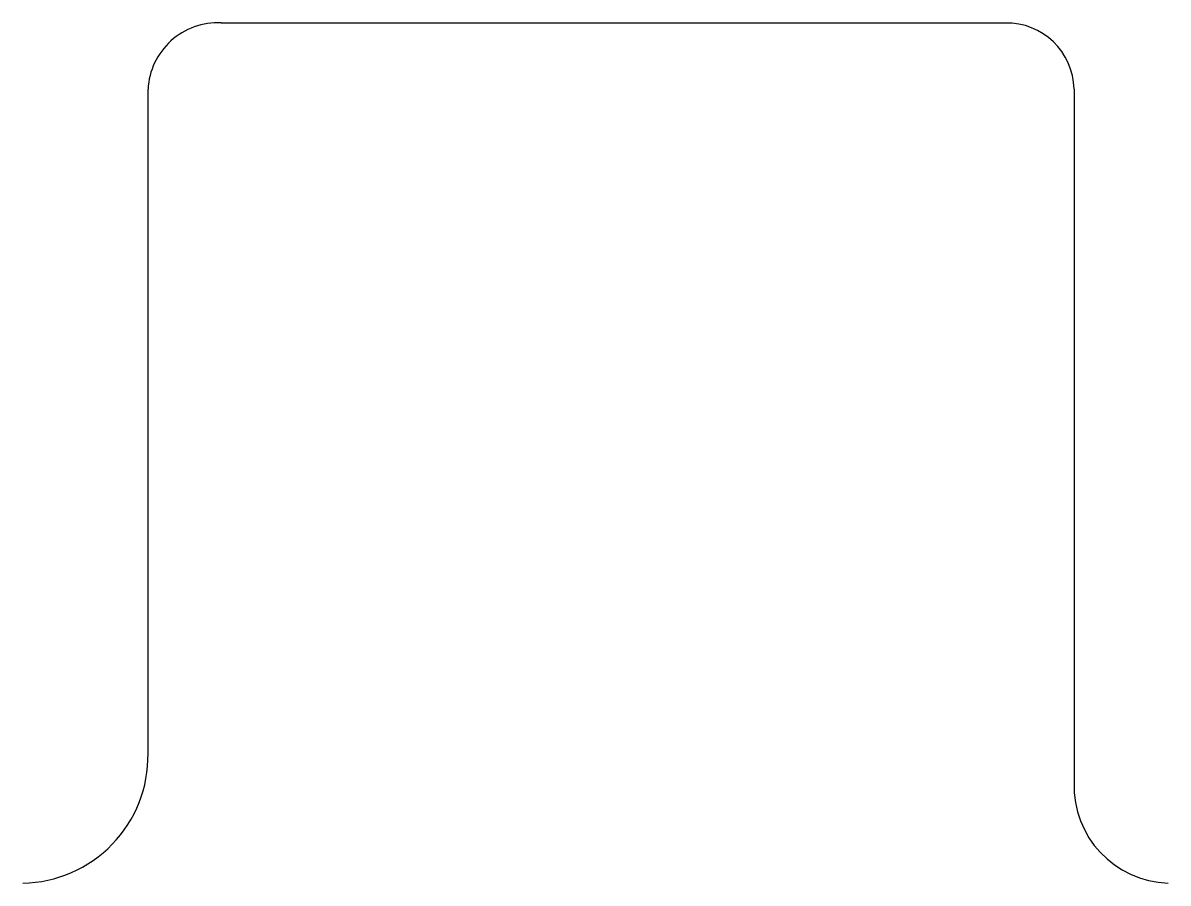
# Model space of a CAD drawing. Header units: millimetres. Extents: x 7 to 260, y -94 to -7.
# Drawn here: x 233.79 to 259.76, y -94.2 to -74.7 of the extents above.
import ezdxf

# ---------------------------------------------------------------- set-up
doc = ezdxf.new("R2010")
doc.units = ezdxf.units.MM
doc.layers.get('0').update_dxf_attribs({"linetype": 'CONTINUOUS'})

msp = doc.modelspace()

# ---------------------------------------------------------------- linework, layer by layer
for p, q in [((238.284, -74.7), (256.064, -74.7)), ((236.625, -91.265), (236.625, -76.2)), ((257.625, -76.2), (257.625, -91.928))]:
    msp.add_line(p, q)
for centre, radius, start, end in [((238.204, -76.279), 1.581, 87.1089, 177.1358), ((256.094, -76.231), 1.531, 1.16, 91.1319), ((233.739, -91.314), 2.886, -89.0366, 0.9685), ((259.827, -91.998), 2.203, 178.1907, 268.1814)]:
    msp.add_arc(centre, radius, start, end)

doc.saveas('drawing.dxf')
